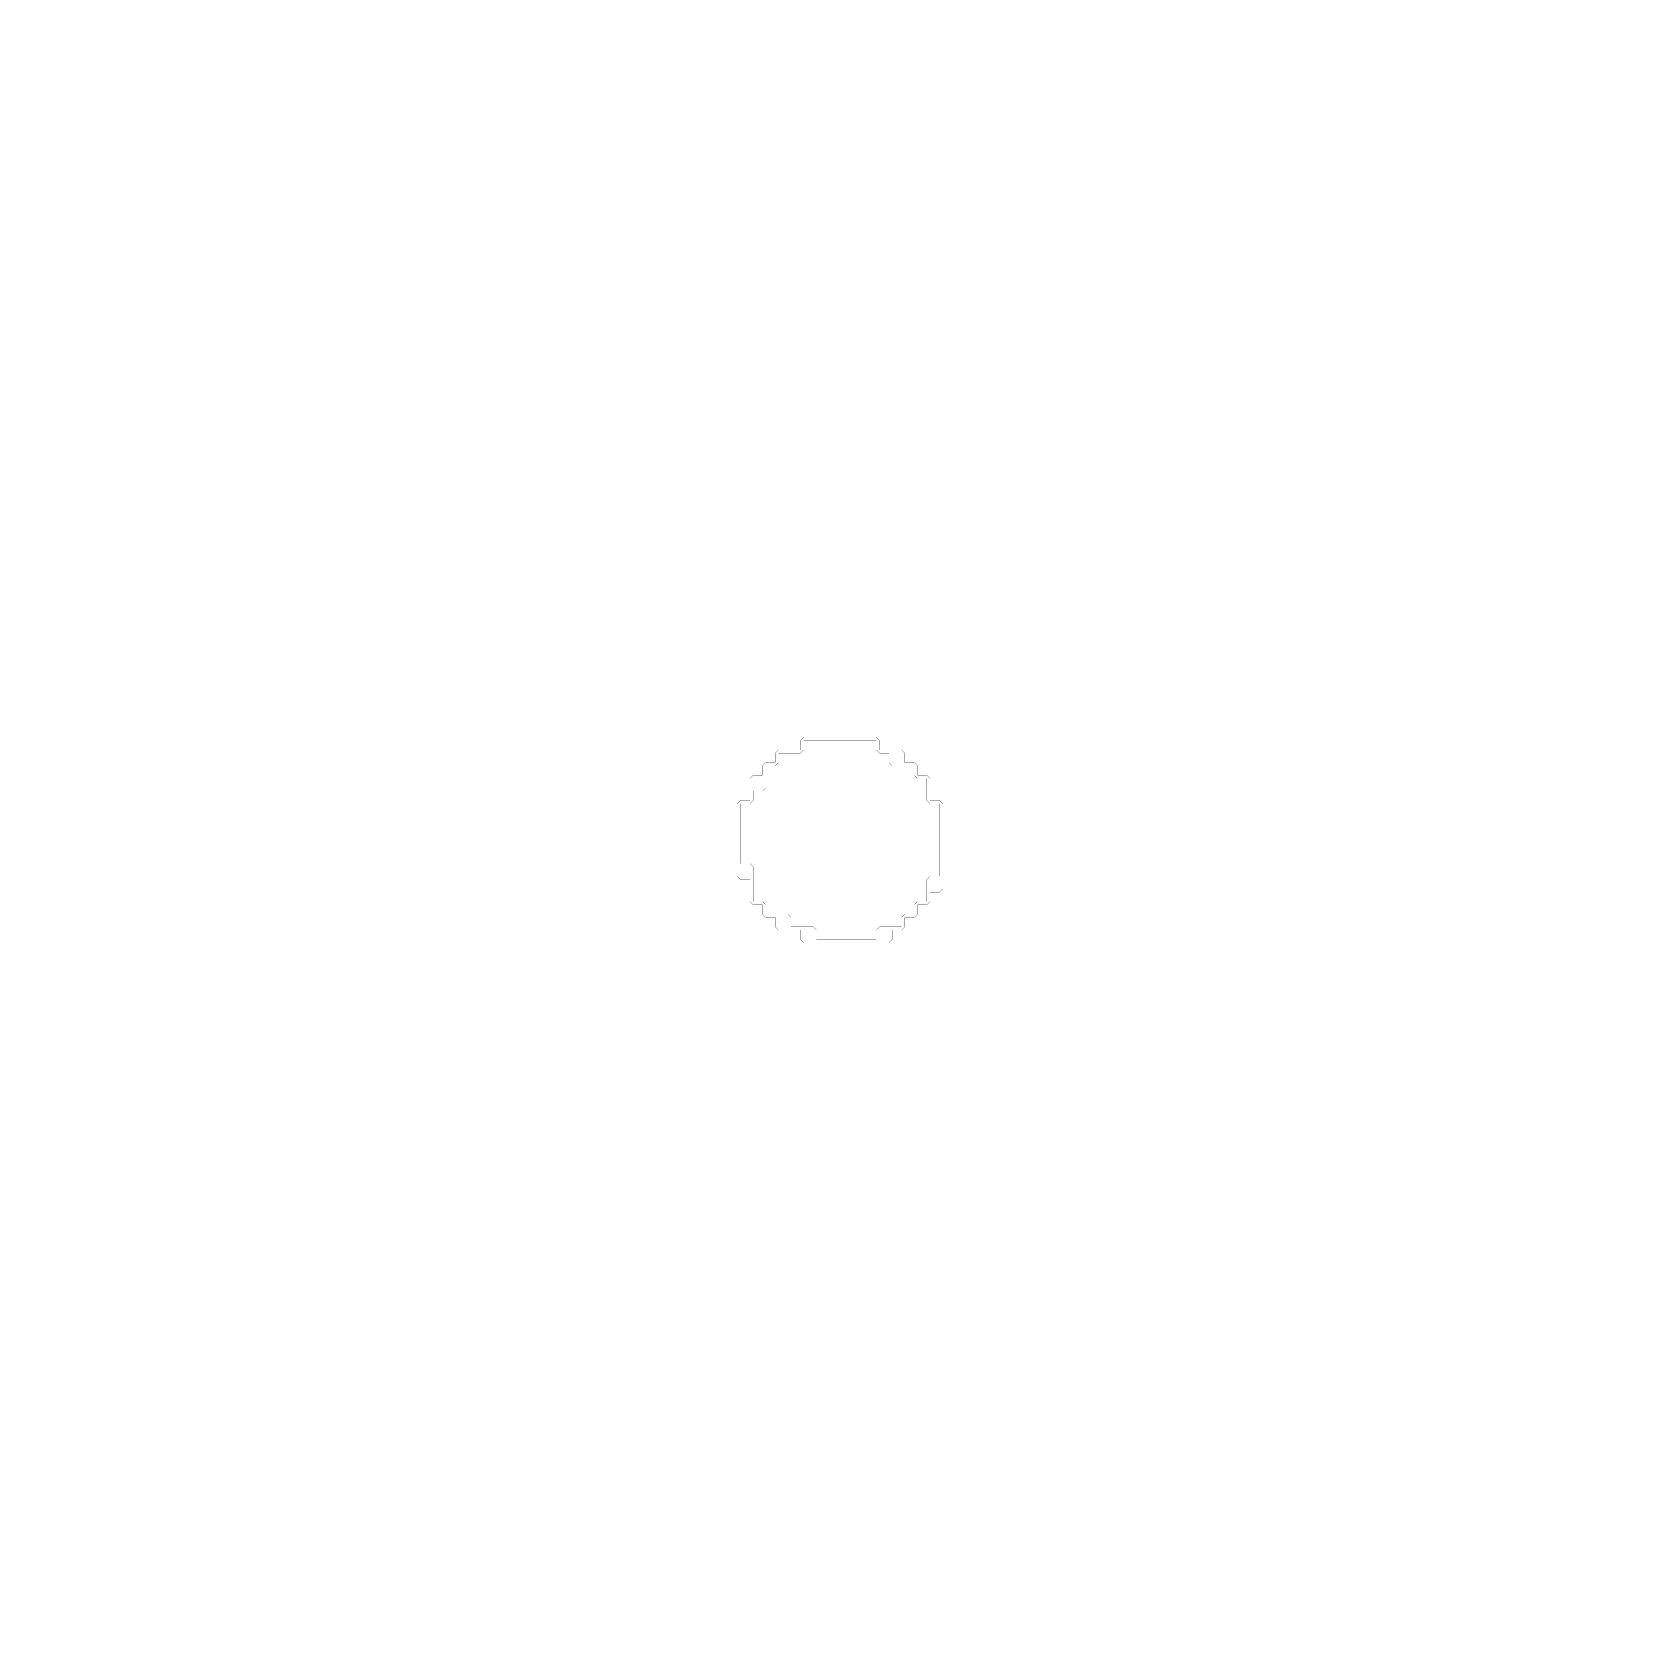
# Model space of a CAD drawing. Header units: metres. Extents: x 0 to 4907, y -4907 to 0.
import ezdxf

# ---------------------------------------------------------------- set-up
doc = ezdxf.new("R2010")
doc.units = ezdxf.units.M
doc.layers.add('conductor', color=1, linetype='Continuous')
doc.layers.add('substrate', color=5, linetype='Continuous')

msp = doc.modelspace()

# ---------------------------------------------------------------- linework, layer by layer
at = {"layer": 'conductor', "const_width": 0.5}
msp.add_lwpolyline([(2342.8, -2150.8), (2342.8, -2160.4), (2342.8, -2170), (2342.8, -2179.6), (2333.2, -2189.2), (2323.6, -2189.2), (2314, -2189.2), (2304.4, -2189.2), (2294.8, -2189.2), (2285.2, -2189.2), (2275.6, -2189.2), (2266, -2189.2), (2266, -2198.8), (2266, -2208.4), (2266, -2218), (2256.4, -2227.6), (2246.8, -2227.6), (2237.2, -2227.6), (2227.6, -2227.6), (2227.6, -2237.2), (2227.6, -2246.8), (2227.6, -2256.4), (2227.6, -2266), (2227.6, -2275.6), (2227.6, -2285.2), (2227.6, -2294.8), (2218, -2304.4), (2208.4, -2304.4), (2198.8, -2304.4), (2189.2, -2304.4), (2189.2, -2314), (2189.2, -2323.6), (2189.2, -2333.2), (2179.6, -2342.8), (2170, -2342.8), (2160.4, -2342.8), (2150.8, -2342.8), (2150.8, -2352.4), (2150.8, -2362), (2150.8, -2371.6), (2150.8, -2381.2), (2150.8, -2390.8), (2150.8, -2400.4), (2150.8, -2410), (2150.8, -2419.6), (2150.8, -2429.2), (2150.8, -2438.8), (2150.8, -2448.4), (2150.8, -2458), (2150.8, -2467.6), (2150.8, -2477.2), (2150.8, -2486.8), (2150.8, -2496.4), (2150.8, -2506), (2150.8, -2515.6), (2150.8, -2525.2), (2160.4, -2525.2), (2170, -2525.2), (2179.6, -2525.2), (2189.2, -2534.8), (2189.2, -2544.4), (2189.2, -2554), (2189.2, -2563.6), (2189.2, -2573.2), (2189.2, -2582.8), (2189.2, -2592.4), (2189.2, -2602), (2189.2, -2611.6), (2189.2, -2621.2), (2189.2, -2630.8), (2189.2, -2640.4), (2198.8, -2640.4), (2208.4, -2640.4), (2218, -2640.4), (2227.6, -2650), (2227.6, -2659.6), (2227.6, -2669.2), (2227.6, -2678.8), (2237.2, -2678.8), (2246.8, -2678.8), (2256.4, -2678.8), (2266, -2678.8), (2275.6, -2678.8), (2285.2, -2678.8), (2294.8, -2678.8), (2304.4, -2688.4), (2304.4, -2698), (2304.4, -2707.6), (2304.4, -2717.2), (2314, -2717.2), (2323.6, -2717.2), (2333.2, -2717.2), (2342.8, -2717.2), (2352.4, -2717.2), (2362, -2717.2), (2371.6, -2717.2), (2381.2, -2726.8), (2381.2, -2736.4), (2381.2, -2746), (2381.2, -2755.6), (2390.8, -2755.6), (2400.4, -2755.6), (2410, -2755.6), (2419.6, -2755.6), (2429.2, -2755.6), (2438.8, -2755.6), (2448.4, -2755.6), (2458, -2755.6), (2467.6, -2755.6), (2477.2, -2755.6), (2486.8, -2755.6), (2496.4, -2755.6), (2506, -2755.6), (2515.6, -2755.6), (2525.2, -2755.6), (2534.8, -2755.6), (2544.4, -2755.6), (2554, -2755.6), (2563.6, -2755.6), (2563.6, -2746), (2563.6, -2736.4), (2563.6, -2726.8), (2573.2, -2717.2), (2582.8, -2717.2), (2592.4, -2717.2), (2602, -2717.2), (2611.6, -2717.2), (2621.2, -2717.2), (2630.8, -2717.2), (2640.4, -2717.2), (2640.4, -2707.6), (2640.4, -2698), (2640.4, -2688.4), (2650, -2678.8), (2659.6, -2678.8), (2669.2, -2678.8), (2678.8, -2678.8), (2678.8, -2669.2), (2678.8, -2659.6), (2678.8, -2650), (2688.4, -2640.4), (2698, -2640.4), (2707.6, -2640.4), (2717.2, -2640.4), (2717.2, -2630.8), (2717.2, -2621.2), (2717.2, -2611.6), (2717.2, -2602), (2717.2, -2592.4), (2717.2, -2582.8), (2717.2, -2573.2), (2726.8, -2563.6), (2736.4, -2563.6), (2746, -2563.6), (2755.6, -2563.6), (2755.6, -2554), (2755.6, -2544.4), (2755.6, -2534.8), (2755.6, -2525.2), (2755.6, -2515.6), (2755.6, -2506), (2755.6, -2496.4), (2755.6, -2486.8), (2755.6, -2477.2), (2755.6, -2467.6), (2755.6, -2458), (2755.6, -2448.4), (2755.6, -2438.8), (2755.6, -2429.2), (2755.6, -2419.6), (2755.6, -2410), (2755.6, -2400.4), (2755.6, -2390.8), (2755.6, -2381.2), (2755.6, -2371.6), (2755.6, -2362), (2755.6, -2352.4), (2755.6, -2342.8), (2746, -2342.8), (2736.4, -2342.8), (2726.8, -2342.8), (2717.2, -2333.2), (2717.2, -2323.6), (2717.2, -2314), (2717.2, -2304.4), (2717.2, -2294.8), (2717.2, -2285.2), (2717.2, -2275.6), (2717.2, -2266), (2707.6, -2266), (2698, -2266), (2688.4, -2266), (2678.8, -2256.4), (2678.8, -2246.8), (2678.8, -2237.2), (2678.8, -2227.6), (2669.2, -2227.6), (2659.6, -2227.6), (2650, -2227.6), (2640.4, -2227.6), (2630.8, -2227.6), (2621.2, -2227.6), (2611.6, -2227.6), (2602, -2218), (2602, -2208.4), (2602, -2198.8), (2602, -2189.2), (2592.4, -2189.2), (2582.8, -2189.2), (2573.2, -2189.2), (2563.6, -2179.6), (2563.6, -2170), (2563.6, -2160.4), (2563.6, -2150.8), (2554, -2150.8), (2544.4, -2150.8), (2534.8, -2150.8), (2525.2, -2150.8), (2515.6, -2150.8), (2506, -2150.8), (2496.4, -2150.8), (2486.8, -2150.8), (2477.2, -2150.8), (2467.6, -2150.8), (2458, -2150.8), (2448.4, -2150.8), (2438.8, -2150.8), (2429.2, -2150.8), (2419.6, -2150.8), (2410, -2150.8), (2400.4, -2150.8), (2390.8, -2150.8), (2381.2, -2150.8), (2371.6, -2150.8), (2362, -2150.8), (2352.4, -2150.8)], close=True, dxfattribs=at)
at = {"layer": 'substrate', "const_width": 0.5}
for points in [[(0, 0), (0, -9.6), (0, -19.2), (0, -28.8), (0, -38.4), (0, -48), (0, -57.6), (0, -67.2), (0, -76.8), (0, -86.4), (0, -96), (0, -105.6), (0, -115.2), (0, -124.8), (0, -134.4), (0, -144), (0, -153.6), (0, -163.2), (0, -172.8), (0, -182.4), (0, -192), (0, -201.6), (0, -211.2), (0, -220.8), (0, -230.4), (0, -240), (0, -249.6), (0, -259.2), (0, -268.8), (0, -278.4), (0, -288), (0, -297.6), (0, -307.2), (0, -316.9), (0, -326.5), (0, -336.1), (0, -345.7), (0, -355.3), (0, -364.9), (0, -374.5), (0, -384.1), (0, -393.7), (0, -403.3), (0, -412.9), (0, -422.5), (0, -432.1), (0, -441.7), (0, -451.3), (0, -460.9), (0, -470.5), (0, -480.1), (0, -489.7), (0, -499.3), (0, -508.9), (0, -518.5), (0, -528.1), (0, -537.7), (0, -547.3), (0, -556.9), (0, -566.5), (0, -576.1), (0, -585.7), (0, -595.3), (0, -604.9), (0, -614.5), (0, -624.1), (0, -633.7), (0, -643.3), (0, -652.9), (0, -662.5), (0, -672.1), (0, -681.7), (0, -691.3), (0, -700.9), (0, -710.5), (0, -720.1), (0, -729.7), (0, -739.3), (0, -748.9), (0, -758.5), (0, -768.1), (0, -777.7), (0, -787.3), (0, -796.9), (0, -806.5), (0, -816.1), (0, -825.7), (0, -835.3), (0, -844.9), (0, -854.5), (0, -864.1), (0, -873.7), (0, -883.3), (0, -892.9), (0, -902.5), (0, -912.1), (0, -921.8), (0, -931.4), (0, -941), (0, -950.6), (0, -960.2), (0, -969.8), (0, -979.4), (0, -989), (0, -998.6), (0, -1008.2), (0, -1017.8), (0, -1027.4), (0, -1037), (0, -1046.6), (0, -1056.2), (0, -1065.8), (0, -1075.4), (0, -1085), (0, -1094.6), (0, -1104.2), (0, -1113.8), (0, -1123.4), (0, -1133), (0, -1142.6), (0, -1152.2), (0, -1161.8), (0, -1171.4), (0, -1181), (0, -1190.6), (0, -1200.2), (0, -1209.8), (0, -1219.4), (0, -1229), (0, -1238.6), (0, -1248.2), (0, -1257.8), (0, -1267.4), (0, -1277), (0, -1286.6), (0, -1296.2), (0, -1305.8), (0, -1315.4), (0, -1325), (0, -1334.6), (0, -1344.2), (0, -1353.8), (0, -1363.4), (0, -1373), (0, -1382.6), (0, -1392.2), (0, -1401.8), (0, -1411.4), (0, -1421), (0, -1430.6), (0, -1440.2), (0, -1449.8), (0, -1459.4), (0, -1469), (0, -1478.6), (0, -1488.2), (0, -1497.8), (0, -1507.4), (0, -1517), (0, -1526.6), (0, -1536.2), (0, -1545.9), (0, -1555.5), (0, -1565.1), (0, -1574.7), (0, -1584.3), (0, -1593.9), (0, -1603.5), (0, -1613.1), (0, -1622.7), (0, -1632.3), (0, -1641.9), (0, -1651.5), (0, -1661.1), (0, -1670.7), (0, -1680.3), (0, -1689.9), (0, -1699.5), (0, -1709.1), (0, -1718.7), (0, -1728.3), (0, -1737.9), (0, -1747.5), (0, -1757.1), (0, -1766.7), (0, -1776.3), (0, -1785.9), (0, -1795.5), (0, -1805.1), (0, -1814.7), (0, -1824.3), (0, -1833.9), (0, -1843.5), (0, -1853.1), (0, -1862.7), (0, -1872.3), (0, -1881.9), (0, -1891.5), (0, -1901.1), (0, -1910.7), (0, -1920.3), (0, -1929.9), (0, -1939.5), (0, -1949.1), (0, -1958.7), (0, -1968.3), (0, -1977.9), (0, -1987.5), (0, -1997.1), (0, -2006.7), (0, -2016.3), (0, -2025.9), (0, -2035.5), (0, -2045.1), (0, -2054.7), (0, -2064.3), (0, -2073.9), (0, -2083.5), (0, -2093.1), (0, -2102.7), (0, -2112.3), (0, -2121.9), (0, -2131.5), (0, -2141.1), (0, -2150.8), (0, -2160.4), (0, -2170), (0, -2179.6), (0, -2189.2), (0, -2198.8), (0, -2208.4), (0, -2218), (0, -2227.6), (0, -2237.2), (0, -2246.8), (0, -2256.4), (0, -2266), (0, -2275.6), (0, -2285.2), (0, -2294.8), (0, -2304.4), (0, -2314), (0, -2323.6), (0, -2333.2), (0, -2342.8), (0, -2352.4), (0, -2362), (0, -2371.6), (0, -2381.2), (0, -2390.8), (0, -2400.4), (0, -2410), (0, -2419.6), (0, -2429.2), (0, -2438.8), (0, -2448.4), (0, -2458), (0, -2467.6), (0, -2477.2), (0, -2486.8), (0, -2496.4), (0, -2506), (0, -2515.6), (0, -2525.2), (0, -2534.8), (0, -2544.4), (0, -2554), (0, -2563.6), (0, -2573.2), (0, -2582.8), (0, -2592.4), (0, -2602), (0, -2611.6), (0, -2621.2), (0, -2630.8), (0, -2640.4), (0, -2650), (0, -2659.6), (0, -2669.2), (0, -2678.8), (0, -2688.4), (0, -2698), (0, -2707.6), (0, -2717.2), (0, -2726.8), (0, -2736.4), (0, -2746), (0, -2755.6), (0, -2765.2), (0, -2774.9), (0, -2784.5), (0, -2794.1), (0, -2803.7), (0, -2813.3), (0, -2822.9), (0, -2832.5), (0, -2842.1), (0, -2851.7), (0, -2861.3), (0, -2870.9), (0, -2880.5), (0, -2890.1), (0, -2899.7), (0, -2909.3), (0, -2918.9), (0, -2928.5), (0, -2938.1), (0, -2947.7), (0, -2957.3), (0, -2966.9), (0, -2976.5), (0, -2986.1), (0, -2995.7), (0, -3005.3), (0, -3014.9), (0, -3024.5), (0, -3034.1), (0, -3043.7), (0, -3053.3), (0, -3062.9), (0, -3072.5), (0, -3082.1), (0, -3091.7), (0, -3101.3), (0, -3110.9), (0, -3120.5), (0, -3130.1), (0, -3139.7), (0, -3149.3), (0, -3158.9), (0, -3168.5), (0, -3178.1), (0, -3187.7), (0, -3197.3), (0, -3206.9), (0, -3216.5), (0, -3226.1), (0, -3235.7), (0, -3245.3), (0, -3254.9), (0, -3264.5), (0, -3274.1), (0, -3283.7), (0, -3293.3), (0, -3302.9), (0, -3312.5), (0, -3322.1), (0, -3331.7), (0, -3341.3), (0, -3350.9), (0, -3360.5), (0, -3370.1), (0, -3379.8), (0, -3389.4), (0, -3399), (0, -3408.6), (0, -3418.2), (0, -3427.8), (0, -3437.4), (0, -3447), (0, -3456.6), (0, -3466.2), (0, -3475.8), (0, -3485.4), (0, -3495), (0, -3504.6), (0, -3514.2), (0, -3523.8), (0, -3533.4), (0, -3543), (0, -3552.6), (0, -3562.2), (0, -3571.8), (0, -3581.4), (0, -3591), (0, -3600.6), (0, -3610.2), (0, -3619.8), (0, -3629.4), (0, -3639), (0, -3648.6), (0, -3658.2), (0, -3667.8), (0, -3677.4), (0, -3687), (0, -3696.6), (0, -3706.2), (0, -3715.8), (0, -3725.4), (0, -3735), (0, -3744.6), (0, -3754.2), (0, -3763.8), (0, -3773.4), (0, -3783), (0, -3792.6), (0, -3802.2), (0, -3811.8), (0, -3821.4), (0, -3831), (0, -3840.6), (0, -3850.2), (0, -3859.8), (0, -3869.4), (0, -3879), (0, -3888.6), (0, -3898.2), (0, -3907.8), (0, -3917.4), (0, -3927), (0, -3936.6), (0, -3946.2), (0, -3955.8), (0, -3965.4), (0, -3975), (0, -3984.6), (0, -3994.2), (0, -4003.9), (0, -4013.5), (0, -4023.1), (0, -4032.7), (0, -4042.3), (0, -4051.9), (0, -4061.5), (0, -4071.1), (0, -4080.7), (0, -4090.3), (0, -4099.9), (0, -4109.5), (0, -4119.1), (0, -4128.7), (0, -4138.3), (0, -4147.9), (0, -4157.5), (0, -4167.1), (0, -4176.7), (0, -4186.3), (0, -4195.9), (0, -4205.5), (0, -4215.1), (0, -4224.7), (0, -4234.3), (0, -4243.9), (0, -4253.5), (0, -4263.1), (0, -4272.7), (0, -4282.3), (0, -4291.9), (0, -4301.5), (0, -4311.1), (0, -4320.7), (0, -4330.3), (0, -4339.9), (0, -4349.5), (0, -4359.1), (0, -4368.7), (0, -4378.3), (0, -4387.9), (0, -4397.5), (0, -4407.1), (0, -4416.7), (0, -4426.3), (0, -4435.9), (0, -4445.5), (0, -4455.1), (0, -4464.7), (0, -4474.3), (0, -4483.9), (0, -4493.5), (0, -4503.1), (0, -4512.7), (0, -4522.3), (0, -4531.9), (0, -4541.5), (0, -4551.1), (0, -4560.7), (0, -4570.3), (0, -4579.9), (0, -4589.5), (0, -4599.1), (0, -4608.8), (0, -4618.4), (0, -4628), (0, -4637.6), (0, -4647.2), (0, -4656.8), (0, -4666.4), (0, -4676), (0, -4685.6), (0, -4695.2), (0, -4704.8), (0, -4714.4), (0, -4724), (0, -4733.6), (0, -4743.2), (0, -4752.8), (0, -4762.4), (0, -4772), (0, -4781.6), (0, -4791.2), (0, -4800.8), (0, -4810.4), (0, -4820), (0, -4829.6), (0, -4839.2), (0, -4848.8), (0, -4858.4), (0, -4868), (0, -4877.6), (0, -4887.2), (0, -4896.8), (0, -4906.4), (9.6, -4906.4), (19.2, -4906.4), (28.8, -4906.4), (38.4, -4906.4), (48, -4906.4), (57.6, -4906.4), (67.2, -4906.4), (76.8, -4906.4), (86.4, -4906.4), (96, -4906.4), (105.6, -4906.4), (115.2, -4906.4), (124.8, -4906.4), (134.4, -4906.4), (144, -4906.4), (153.6, -4906.4), (163.2, -4906.4), (172.8, -4906.4), (182.4, -4906.4), (192, -4906.4), (201.6, -4906.4), (211.2, -4906.4), (220.8, -4906.4), (230.4, -4906.4), (240, -4906.4), (249.6, -4906.4), (259.2, -4906.4), (268.8, -4906.4), (278.4, -4906.4), (288, -4906.4), (297.6, -4906.4), (307.2, -4906.4), (316.9, -4906.4), (326.5, -4906.4), (336.1, -4906.4), (345.7, -4906.4), (355.3, -4906.4), (364.9, -4906.4), (374.5, -4906.4), (384.1, -4906.4), (393.7, -4906.4), (403.3, -4906.4), (412.9, -4906.4), (422.5, -4906.4), (432.1, -4906.4), (441.7, -4906.4), (451.3, -4906.4), (460.9, -4906.4), (470.5, -4906.4), (480.1, -4906.4), (489.7, -4906.4), (499.3, -4906.4), (508.9, -4906.4), (518.5, -4906.4), (528.1, -4906.4), (537.7, -4906.4), (547.3, -4906.4), (556.9, -4906.4), (566.5, -4906.4), (576.1, -4906.4), (585.7, -4906.4), (595.3, -4906.4), (604.9, -4906.4), (614.5, -4906.4), (624.1, -4906.4), (633.7, -4906.4), (643.3, -4906.4), (652.9, -4906.4), (662.5, -4906.4), (672.1, -4906.4), (681.7, -4906.4), (691.3, -4906.4), (700.9, -4906.4), (710.5, -4906.4), (720.1, -4906.4), (729.7, -4906.4), (739.3, -4906.4), (748.9, -4906.4), (758.5, -4906.4), (768.1, -4906.4), (777.7, -4906.4), (787.3, -4906.4), (796.9, -4906.4), (806.5, -4906.4), (816.1, -4906.4), (825.7, -4906.4), (835.3, -4906.4), (844.9, -4906.4), (854.5, -4906.4), (864.1, -4906.4), (873.7, -4906.4), (883.3, -4906.4), (892.9, -4906.4), (902.5, -4906.4), (912.1, -4906.4), (921.8, -4906.4), (931.4, -4906.4), (941, -4906.4), (950.6, -4906.4), (960.2, -4906.4), (969.8, -4906.4), (979.4, -4906.4), (989, -4906.4), (998.6, -4906.4), (1008.2, -4906.4), (1017.8, -4906.4), (1027.4, -4906.4), (1037, -4906.4), (1046.6, -4906.4), (1056.2, -4906.4), (1065.8, -4906.4), (1075.4, -4906.4), (1085, -4906.4), (1094.6, -4906.4), (1104.2, -4906.4), (1113.8, -4906.4), (1123.4, -4906.4), (1133, -4906.4), (1142.6, -4906.4), (1152.2, -4906.4), (1161.8, -4906.4), (1171.4, -4906.4), (1181, -4906.4), (1190.6, -4906.4), (1200.2, -4906.4), (1209.8, -4906.4), (1219.4, -4906.4), (1229, -4906.4), (1238.6, -4906.4), (1248.2, -4906.4), (1257.8, -4906.4), (1267.4, -4906.4), (1277, -4906.4), (1286.6, -4906.4), (1296.2, -4906.4), (1305.8, -4906.4), (1315.4, -4906.4), (1325, -4906.4), (1334.6, -4906.4), (1344.2, -4906.4), (1353.8, -4906.4), (1363.4, -4906.4), (1373, -4906.4), (1382.6, -4906.4), (1392.2, -4906.4), (1401.8, -4906.4), (1411.4, -4906.4), (1421, -4906.4), (1430.6, -4906.4), (1440.2, -4906.4), (1449.8, -4906.4), (1459.4, -4906.4), (1469, -4906.4), (1478.6, -4906.4), (1488.2, -4906.4), (1497.8, -4906.4), (1507.4, -4906.4), (1517, -4906.4), (1526.6, -4906.4), (1536.2, -4906.4), (1545.9, -4906.4), (1555.5, -4906.4), (1565.1, -4906.4), (1574.7, -4906.4), (1584.3, -4906.4), (1593.9, -4906.4), (1603.5, -4906.4), (1613.1, -4906.4), (1622.7, -4906.4), (1632.3, -4906.4), (1641.9, -4906.4), (1651.5, -4906.4), (1661.1, -4906.4), (1670.7, -4906.4), (1680.3, -4906.4), (1689.9, -4906.4), (1699.5, -4906.4), (1709.1, -4906.4), (1718.7, -4906.4), (1728.3, -4906.4), (1737.9, -4906.4), (1747.5, -4906.4), (1757.1, -4906.4), (1766.7, -4906.4), (1776.3, -4906.4), (1785.9, -4906.4), (1795.5, -4906.4), (1805.1, -4906.4), (1814.7, -4906.4), (1824.3, -4906.4), (1833.9, -4906.4), (1843.5, -4906.4), (1853.1, -4906.4), (1862.7, -4906.4), (1872.3, -4906.4), (1881.9, -4906.4), (1891.5, -4906.4), (1901.1, -4906.4), (1910.7, -4906.4), (1920.3, -4906.4), (1929.9, -4906.4), (1939.5, -4906.4), (1949.1, -4906.4), (1958.7, -4906.4), (1968.3, -4906.4), (1977.9, -4906.4), (1987.5, -4906.4), (1997.1, -4906.4), (2006.7, -4906.4), (2016.3, -4906.4), (2025.9, -4906.4), (2035.5, -4906.4), (2045.1, -4906.4), (2054.7, -4906.4), (2064.3, -4906.4), (2073.9, -4906.4), (2083.5, -4906.4), (2093.1, -4906.4), (2102.7, -4906.4), (2112.3, -4906.4), (2121.9, -4906.4), (2131.5, -4906.4), (2141.1, -4906.4), (2150.8, -4906.4), (2160.4, -4906.4), (2170, -4906.4), (2179.6, -4906.4), (2189.2, -4906.4), (2198.8, -4906.4), (2208.4, -4906.4), (2218, -4906.4), (2227.6, -4906.4), (2237.2, -4906.4), (2246.8, -4906.4), (2256.4, -4906.4), (2266, -4906.4), (2275.6, -4906.4), (2285.2, -4906.4), (2294.8, -4906.4), (2304.4, -4906.4), (2314, -4906.4), (2323.6, -4906.4), (2333.2, -4906.4), (2342.8, -4906.4), (2352.4, -4906.4), (2362, -4906.4), (2371.6, -4906.4), (2381.2, -4906.4), (2390.8, -4906.4), (2400.4, -4906.4), (2410, -4906.4), (2419.6, -4906.4), (2429.2, -4906.4), (2438.8, -4906.4), (2448.4, -4906.4), (2458, -4906.4), (2467.6, -4906.4), (2477.2, -4906.4), (2486.8, -4906.4), (2496.4, -4906.4), (2506, -4906.4), (2515.6, -4906.4), (2525.2, -4906.4), (2534.8, -4906.4), (2544.4, -4906.4), (2554, -4906.4), (2563.6, -4906.4), (2573.2, -4906.4), (2582.8, -4906.4), (2592.4, -4906.4), (2602, -4906.4), (2611.6, -4906.4), (2621.2, -4906.4), (2630.8, -4906.4), (2640.4, -4906.4), (2650, -4906.4), (2659.6, -4906.4), (2669.2, -4906.4), (2678.8, -4906.4), (2688.4, -4906.4), (2698, -4906.4), (2707.6, -4906.4), (2717.2, -4906.4), (2726.8, -4906.4), (2736.4, -4906.4), (2746, -4906.4), (2755.6, -4906.4), (2765.2, -4906.4), (2774.9, -4906.4), (2784.5, -4906.4), (2794.1, -4906.4), (2803.7, -4906.4), (2813.3, -4906.4), (2822.9, -4906.4), (2832.5, -4906.4), (2842.1, -4906.4), (2851.7, -4906.4), (2861.3, -4906.4), (2870.9, -4906.4), (2880.5, -4906.4), (2890.1, -4906.4), (2899.7, -4906.4), (2909.3, -4906.4), (2918.9, -4906.4), (2928.5, -4906.4), (2938.1, -4906.4), (2947.7, -4906.4), (2957.3, -4906.4), (2966.9, -4906.4), (2976.5, -4906.4), (2986.1, -4906.4), (2995.7, -4906.4), (3005.3, -4906.4), (3014.9, -4906.4), (3024.5, -4906.4), (3034.1, -4906.4), (3043.7, -4906.4), (3053.3, -4906.4), (3062.9, -4906.4), (3072.5, -4906.4), (3082.1, -4906.4), (3091.7, -4906.4), (3101.3, -4906.4), (3110.9, -4906.4), (3120.5, -4906.4), (3130.1, -4906.4), (3139.7, -4906.4), (3149.3, -4906.4), (3158.9, -4906.4), (3168.5, -4906.4), (3178.1, -4906.4), (3187.7, -4906.4), (3197.3, -4906.4), (3206.9, -4906.4), (3216.5, -4906.4), (3226.1, -4906.4), (3235.7, -4906.4), (3245.3, -4906.4), (3254.9, -4906.4), (3264.5, -4906.4), (3274.1, -4906.4), (3283.7, -4906.4), (3293.3, -4906.4), (3302.9, -4906.4), (3312.5, -4906.4), (3322.1, -4906.4), (3331.7, -4906.4), (3341.3, -4906.4), (3350.9, -4906.4), (3360.5, -4906.4), (3370.1, -4906.4), (3379.8, -4906.4), (3389.4, -4906.4), (3399, -4906.4), (3408.6, -4906.4), (3418.2, -4906.4), (3427.8, -4906.4), (3437.4, -4906.4), (3447, -4906.4), (3456.6, -4906.4), (3466.2, -4906.4), (3475.8, -4906.4), (3485.4, -4906.4), (3495, -4906.4), (3504.6, -4906.4), (3514.2, -4906.4), (3523.8, -4906.4), (3533.4, -4906.4), (3543, -4906.4), (3552.6, -4906.4), (3562.2, -4906.4), (3571.8, -4906.4), (3581.4, -4906.4), (3591, -4906.4), (3600.6, -4906.4), (3610.2, -4906.4), (3619.8, -4906.4), (3629.4, -4906.4), (3639, -4906.4), (3648.6, -4906.4), (3658.2, -4906.4), (3667.8, -4906.4), (3677.4, -4906.4), (3687, -4906.4), (3696.6, -4906.4), (3706.2, -4906.4), (3715.8, -4906.4), (3725.4, -4906.4), (3735, -4906.4), (3744.6, -4906.4), (3754.2, -4906.4), (3763.8, -4906.4), (3773.4, -4906.4), (3783, -4906.4), (3792.6, -4906.4), (3802.2, -4906.4), (3811.8, -4906.4), (3821.4, -4906.4), (3831, -4906.4), (3840.6, -4906.4), (3850.2, -4906.4), (3859.8, -4906.4), (3869.4, -4906.4), (3879, -4906.4), (3888.6, -4906.4), (3898.2, -4906.4), (3907.8, -4906.4), (3917.4, -4906.4), (3927, -4906.4), (3936.6, -4906.4), (3946.2, -4906.4), (3955.8, -4906.4), (3965.4, -4906.4), (3975, -4906.4), (3984.6, -4906.4), (3994.2, -4906.4), (4003.9, -4906.4), (4013.5, -4906.4), (4023.1, -4906.4), (4032.7, -4906.4), (4042.3, -4906.4), (4051.9, -4906.4), (4061.5, -4906.4), (4071.1, -4906.4), (4080.7, -4906.4), (4090.3, -4906.4), (4099.9, -4906.4), (4109.5, -4906.4), (4119.1, -4906.4), (4128.7, -4906.4), (4138.3, -4906.4), (4147.9, -4906.4), (4157.5, -4906.4), (4167.1, -4906.4), (4176.7, -4906.4), (4186.3, -4906.4), (4195.9, -4906.4), (4205.5, -4906.4), (4215.1, -4906.4), (4224.7, -4906.4), (4234.3, -4906.4), (4243.9, -4906.4), (4253.5, -4906.4), (4263.1, -4906.4), (4272.7, -4906.4), (4282.3, -4906.4), (4291.9, -4906.4), (4301.5, -4906.4), (4311.1, -4906.4), (4320.7, -4906.4), (4330.3, -4906.4), (4339.9, -4906.4), (4349.5, -4906.4), (4359.1, -4906.4), (4368.7, -4906.4), (4378.3, -4906.4), (4387.9, -4906.4), (4397.5, -4906.4), (4407.1, -4906.4), (4416.7, -4906.4), (4426.3, -4906.4), (4435.9, -4906.4), (4445.5, -4906.4), (4455.1, -4906.4), (4464.7, -4906.4), (4474.3, -4906.4), (4483.9, -4906.4), (4493.5, -4906.4), (4503.1, -4906.4), (4512.7, -4906.4), (4522.3, -4906.4), (4531.9, -4906.4), (4541.5, -4906.4), (4551.1, -4906.4), (4560.7, -4906.4), (4570.3, -4906.4), (4579.9, -4906.4), (4589.5, -4906.4), (4599.1, -4906.4), (4608.8, -4906.4), (4618.4, -4906.4), (4628, -4906.4), (4637.6, -4906.4), (4647.2, -4906.4), (4656.8, -4906.4), (4666.4, -4906.4), (4676, -4906.4), (4685.6, -4906.4), (4695.2, -4906.4), (4704.8, -4906.4), (4714.4, -4906.4), (4724, -4906.4), (4733.6, -4906.4), (4743.2, -4906.4), (4752.8, -4906.4), (4762.4, -4906.4), (4772, -4906.4), (4781.6, -4906.4), (4791.2, -4906.4), (4800.8, -4906.4), (4810.4, -4906.4), (4820, -4906.4), (4829.6, -4906.4), (4839.2, -4906.4), (4848.8, -4906.4), (4858.4, -4906.4), (4868, -4906.4), (4877.6, -4906.4), (4887.2, -4906.4), (4896.8, -4906.4), (4906.4, -4906.4), (4906.4, -4896.8), (4906.4, -4887.2), (4906.4, -4877.6), (4906.4, -4868), (4906.4, -4858.4), (4906.4, -4848.8), (4906.4, -4839.2), (4906.4, -4829.6), (4906.4, -4820), (4906.4, -4810.4), (4906.4, -4800.8), (4906.4, -4791.2), (4906.4, -4781.6), (4906.4, -4772), (4906.4, -4762.4), (4906.4, -4752.8), (4906.4, -4743.2), (4906.4, -4733.6), (4906.4, -4724), (4906.4, -4714.4), (4906.4, -4704.8), (4906.4, -4695.2), (4906.4, -4685.6), (4906.4, -4676), (4906.4, -4666.4), (4906.4, -4656.8), (4906.4, -4647.2), (4906.4, -4637.6), (4906.4, -4628), (4906.4, -4618.4), (4906.4, -4608.8), (4906.4, -4599.1), (4906.4, -4589.5), (4906.4, -4579.9), (4906.4, -4570.3), (4906.4, -4560.7), (4906.4, -4551.1), (4906.4, -4541.5), (4906.4, -4531.9), (4906.4, -4522.3), (4906.4, -4512.7), (4906.4, -4503.1), (4906.4, -4493.5), (4906.4, -4483.9), (4906.4, -4474.3), (4906.4, -4464.7), (4906.4, -4455.1), (4906.4, -4445.5), (4906.4, -4435.9), (4906.4, -4426.3), (4906.4, -4416.7), (4906.4, -4407.1), (4906.4, -4397.5), (4906.4, -4387.9), (4906.4, -4378.3), (4906.4, -4368.7), (4906.4, -4359.1), (4906.4, -4349.5), (4906.4, -4339.9), (4906.4, -4330.3), (4906.4, -4320.7), (4906.4, -4311.1), (4906.4, -4301.5), (4906.4, -4291.9), (4906.4, -4282.3), (4906.4, -4272.7), (4906.4, -4263.1), (4906.4, -4253.5), (4906.4, -4243.9), (4906.4, -4234.3), (4906.4, -4224.7), (4906.4, -4215.1), (4906.4, -4205.5), (4906.4, -4195.9), (4906.4, -4186.3), (4906.4, -4176.7), (4906.4, -4167.1), (4906.4, -4157.5), (4906.4, -4147.9), (4906.4, -4138.3), (4906.4, -4128.7), (4906.4, -4119.1), (4906.4, -4109.5), (4906.4, -4099.9), (4906.4, -4090.3), (4906.4, -4080.7), (4906.4, -4071.1), (4906.4, -4061.5), (4906.4, -4051.9), (4906.4, -4042.3), (4906.4, -4032.7), (4906.4, -4023.1), (4906.4, -4013.5), (4906.4, -4003.9), (4906.4, -3994.2), (4906.4, -3984.6), (4906.4, -3975), (4906.4, -3965.4), (4906.4, -3955.8), (4906.4, -3946.2), (4906.4, -3936.6), (4906.4, -3927), (4906.4, -3917.4), (4906.4, -3907.8), (4906.4, -3898.2), (4906.4, -3888.6), (4906.4, -3879), (4906.4, -3869.4), (4906.4, -3859.8), (4906.4, -3850.2), (4906.4, -3840.6), (4906.4, -3831), (4906.4, -3821.4), (4906.4, -3811.8), (4906.4, -3802.2), (4906.4, -3792.6), (4906.4, -3783), (4906.4, -3773.4), (4906.4, -3763.8), (4906.4, -3754.2), (4906.4, -3744.6), (4906.4, -3735), (4906.4, -3725.4), (4906.4, -3715.8), (4906.4, -3706.2), (4906.4, -3696.6), (4906.4, -3687), (4906.4, -3677.4), (4906.4, -3667.8), (4906.4, -3658.2), (4906.4, -3648.6), (4906.4, -3639), (4906.4, -3629.4), (4906.4, -3619.8), (4906.4, -3610.2), (4906.4, -3600.6), (4906.4, -3591), (4906.4, -3581.4), (4906.4, -3571.8), (4906.4, -3562.2), (4906.4, -3552.6), (4906.4, -3543), (4906.4, -3533.4), (4906.4, -3523.8), (4906.4, -3514.2), (4906.4, -3504.6), (4906.4, -3495), (4906.4, -3485.4), (4906.4, -3475.8), (4906.4, -3466.2), (4906.4, -3456.6), (4906.4, -3447), (4906.4, -3437.4), (4906.4, -3427.8), (4906.4, -3418.2), (4906.4, -3408.6), (4906.4, -3399), (4906.4, -3389.4), (4906.4, -3379.8), (4906.4, -3370.1), (4906.4, -3360.5), (4906.4, -3350.9), (4906.4, -3341.3), (4906.4, -3331.7), (4906.4, -3322.1), (4906.4, -3312.5), (4906.4, -3302.9), (4906.4, -3293.3), (4906.4, -3283.7), (4906.4, -3274.1), (4906.4, -3264.5), (4906.4, -3254.9), (4906.4, -3245.3), (4906.4, -3235.7), (4906.4, -3226.1), (4906.4, -3216.5), (4906.4, -3206.9), (4906.4, -3197.3), (4906.4, -3187.7), (4906.4, -3178.1), (4906.4, -3168.5), (4906.4, -3158.9), (4906.4, -3149.3), (4906.4, -3139.7), (4906.4, -3130.1), (4906.4, -3120.5), (4906.4, -3110.9), (4906.4, -3101.3), (4906.4, -3091.7), (4906.4, -3082.1), (4906.4, -3072.5), (4906.4, -3062.9), (4906.4, -3053.3), (4906.4, -3043.7), (4906.4, -3034.1), (4906.4, -3024.5), (4906.4, -3014.9), (4906.4, -3005.3), (4906.4, -2995.7), (4906.4, -2986.1), (4906.4, -2976.5), (4906.4, -2966.9), (4906.4, -2957.3), (4906.4, -2947.7), (4906.4, -2938.1), (4906.4, -2928.5), (4906.4, -2918.9), (4906.4, -2909.3), (4906.4, -2899.7), (4906.4, -2890.1), (4906.4, -2880.5), (4906.4, -2870.9), (4906.4, -2861.3), (4906.4, -2851.7), (4906.4, -2842.1), (4906.4, -2832.5), (4906.4, -2822.9), (4906.4, -2813.3), (4906.4, -2803.7), (4906.4, -2794.1), (4906.4, -2784.5), (4906.4, -2774.9), (4906.4, -2765.2), (4906.4, -2755.6), (4906.4, -2746), (4906.4, -2736.4), (4906.4, -2726.8), (4906.4, -2717.2), (4906.4, -2707.6), (4906.4, -2698), (4906.4, -2688.4), (4906.4, -2678.8), (4906.4, -2669.2), (4906.4, -2659.6), (4906.4, -2650), (4906.4, -2640.4), (4906.4, -2630.8), (4906.4, -2621.2), (4906.4, -2611.6), (4906.4, -2602), (4906.4, -2592.4), (4906.4, -2582.8), (4906.4, -2573.2), (4906.4, -2563.6), (4906.4, -2554), (4906.4, -2544.4), (4906.4, -2534.8), (4906.4, -2525.2), (4906.4, -2515.6), (4906.4, -2506), (4906.4, -2496.4), (4906.4, -2486.8), (4906.4, -2477.2), (4906.4, -2467.6), (4906.4, -2458), (4906.4, -2448.4), (4906.4, -2438.8), (4906.4, -2429.2), (4906.4, -2419.6), (4906.4, -2410), (4906.4, -2400.4), (4906.4, -2390.8), (4906.4, -2381.2), (4906.4, -2371.6), (4906.4, -2362), (4906.4, -2352.4), (4906.4, -2342.8), (4906.4, -2333.2), (4906.4, -2323.6), (4906.4, -2314), (4906.4, -2304.4), (4906.4, -2294.8), (4906.4, -2285.2), (4906.4, -2275.6), (4906.4, -2266), (4906.4, -2256.4), (4906.4, -2246.8), (4906.4, -2237.2), (4906.4, -2227.6), (4906.4, -2218), (4906.4, -2208.4), (4906.4, -2198.8), (4906.4, -2189.2), (4906.4, -2179.6), (4906.4, -2170), (4906.4, -2160.4), (4906.4, -2150.8), (4906.4, -2141.1), (4906.4, -2131.5), (4906.4, -2121.9), (4906.4, -2112.3), (4906.4, -2102.7), (4906.4, -2093.1), (4906.4, -2083.5), (4906.4, -2073.9), (4906.4, -2064.3), (4906.4, -2054.7), (4906.4, -2045.1), (4906.4, -2035.5), (4906.4, -2025.9), (4906.4, -2016.3), (4906.4, -2006.7), (4906.4, -1997.1), (4906.4, -1987.5), (4906.4, -1977.9), (4906.4, -1968.3), (4906.4, -1958.7), (4906.4, -1949.1), (4906.4, -1939.5), (4906.4, -1929.9), (4906.4, -1920.3), (4906.4, -1910.7), (4906.4, -1901.1), (4906.4, -1891.5), (4906.4, -1881.9), (4906.4, -1872.3), (4906.4, -1862.7), (4906.4, -1853.1), (4906.4, -1843.5), (4906.4, -1833.9), (4906.4, -1824.3), (4906.4, -1814.7), (4906.4, -1805.1), (4906.4, -1795.5), (4906.4, -1785.9), (4906.4, -1776.3), (4906.4, -1766.7), (4906.4, -1757.1), (4906.4, -1747.5), (4906.4, -1737.9), (4906.4, -1728.3), (4906.4, -1718.7), (4906.4, -1709.1), (4906.4, -1699.5), (4906.4, -1689.9), (4906.4, -1680.3), (4906.4, -1670.7), (4906.4, -1661.1), (4906.4, -1651.5), (4906.4, -1641.9), (4906.4, -1632.3), (4906.4, -1622.7), (4906.4, -1613.1), (4906.4, -1603.5), (4906.4, -1593.9), (4906.4, -1584.3), (4906.4, -1574.7), (4906.4, -1565.1), (4906.4, -1555.5), (4906.4, -1545.9), (4906.4, -1536.2), (4906.4, -1526.6), (4906.4, -1517), (4906.4, -1507.4), (4906.4, -1497.8), (4906.4, -1488.2), (4906.4, -1478.6), (4906.4, -1469), (4906.4, -1459.4), (4906.4, -1449.8), (4906.4, -1440.2), (4906.4, -1430.6), (4906.4, -1421), (4906.4, -1411.4), (4906.4, -1401.8), (4906.4, -1392.2), (4906.4, -1382.6), (4906.4, -1373), (4906.4, -1363.4), (4906.4, -1353.8), (4906.4, -1344.2), (4906.4, -1334.6), (4906.4, -1325), (4906.4, -1315.4), (4906.4, -1305.8), (4906.4, -1296.2), (4906.4, -1286.6), (4906.4, -1277), (4906.4, -1267.4), (4906.4, -1257.8), (4906.4, -1248.2), (4906.4, -1238.6), (4906.4, -1229), (4906.4, -1219.4), (4906.4, -1209.8), (4906.4, -1200.2), (4906.4, -1190.6), (4906.4, -1181), (4906.4, -1171.4), (4906.4, -1161.8), (4906.4, -1152.2), (4906.4, -1142.6), (4906.4, -1133), (4906.4, -1123.4), (4906.4, -1113.8), (4906.4, -1104.2), (4906.4, -1094.6), (4906.4, -1085), (4906.4, -1075.4), (4906.4, -1065.8), (4906.4, -1056.2), (4906.4, -1046.6), (4906.4, -1037), (4906.4, -1027.4), (4906.4, -1017.8), (4906.4, -1008.2), (4906.4, -998.6), (4906.4, -989), (4906.4, -979.4), (4906.4, -969.8), (4906.4, -960.2), (4906.4, -950.6), (4906.4, -941), (4906.4, -931.4), (4906.4, -921.8), (4906.4, -912.1), (4906.4, -902.5), (4906.4, -892.9), (4906.4, -883.3), (4906.4, -873.7), (4906.4, -864.1), (4906.4, -854.5), (4906.4, -844.9), (4906.4, -835.3), (4906.4, -825.7), (4906.4, -816.1), (4906.4, -806.5), (4906.4, -796.9), (4906.4, -787.3), (4906.4, -777.7), (4906.4, -768.1), (4906.4, -758.5), (4906.4, -748.9), (4906.4, -739.3), (4906.4, -729.7), (4906.4, -720.1), (4906.4, -710.5), (4906.4, -700.9), (4906.4, -691.3), (4906.4, -681.7), (4906.4, -672.1), (4906.4, -662.5), (4906.4, -652.9), (4906.4, -643.3), (4906.4, -633.7), (4906.4, -624.1), (4906.4, -614.5), (4906.4, -604.9), (4906.4, -595.3), (4906.4, -585.7), (4906.4, -576.1), (4906.4, -566.5), (4906.4, -556.9), (4906.4, -547.3), (4906.4, -537.7), (4906.4, -528.1), (4906.4, -518.5), (4906.4, -508.9), (4906.4, -499.3), (4906.4, -489.7), (4906.4, -480.1), (4906.4, -470.5), (4906.4, -460.9), (4906.4, -451.3), (4906.4, -441.7), (4906.4, -432.1), (4906.4, -422.5), (4906.4, -412.9), (4906.4, -403.3), (4906.4, -393.7), (4906.4, -384.1), (4906.4, -374.5), (4906.4, -364.9), (4906.4, -355.3), (4906.4, -345.7), (4906.4, -336.1), (4906.4, -326.5), (4906.4, -316.9), (4906.4, -307.2), (4906.4, -297.6), (4906.4, -288), (4906.4, -278.4), (4906.4, -268.8), (4906.4, -259.2), (4906.4, -249.6), (4906.4, -240), (4906.4, -230.4), (4906.4, -220.8), (4906.4, -211.2), (4906.4, -201.6), (4906.4, -192), (4906.4, -182.4), (4906.4, -172.8), (4906.4, -163.2), (4906.4, -153.6), (4906.4, -144), (4906.4, -134.4), (4906.4, -124.8), (4906.4, -115.2), (4906.4, -105.6), (4906.4, -96), (4906.4, -86.4), (4906.4, -76.8), (4906.4, -67.2), (4906.4, -57.6), (4906.4, -48), (4906.4, -38.4), (4906.4, -28.8), (4906.4, -19.2), (4906.4, -9.6), (4906.4, 0), (4896.8, 0), (4887.2, 0), (4877.6, 0), (4868, 0), (4858.4, 0), (4848.8, 0), (4839.2, 0), (4829.6, 0), (4820, 0), (4810.4, 0), (4800.8, 0), (4791.2, 0), (4781.6, 0), (4772, 0), (4762.4, 0), (4752.8, 0), (4743.2, 0), (4733.6, 0), (4724, 0), (4714.4, 0), (4704.8, 0), (4695.2, 0), (4685.6, 0), (4676, 0), (4666.4, 0), (4656.8, 0), (4647.2, 0), (4637.6, 0), (4628, 0), (4618.4, 0), (4608.8, 0), (4599.1, 0), (4589.5, 0), (4579.9, 0), (4570.3, 0), (4560.7, 0), (4551.1, 0), (4541.5, 0), (4531.9, 0), (4522.3, 0), (4512.7, 0), (4503.1, 0), (4493.5, 0), (4483.9, 0), (4474.3, 0), (4464.7, 0), (4455.1, 0), (4445.5, 0), (4435.9, 0), (4426.3, 0), (4416.7, 0), (4407.1, 0), (4397.5, 0), (4387.9, 0), (4378.3, 0), (4368.7, 0), (4359.1, 0), (4349.5, 0), (4339.9, 0), (4330.3, 0), (4320.7, 0), (4311.1, 0), (4301.5, 0), (4291.9, 0), (4282.3, 0), (4272.7, 0), (4263.1, 0), (4253.5, 0), (4243.9, 0), (4234.3, 0), (4224.7, 0), (4215.1, 0), (4205.5, 0), (4195.9, 0), (4186.3, 0), (4176.7, 0), (4167.1, 0), (4157.5, 0), (4147.9, 0), (4138.3, 0), (4128.7, 0), (4119.1, 0), (4109.5, 0), (4099.9, 0), (4090.3, 0), (4080.7, 0), (4071.1, 0), (4061.5, 0), (4051.9, 0), (4042.3, 0), (4032.7, 0), (4023.1, 0), (4013.5, 0), (4003.9, 0), (3994.2, 0), (3984.6, 0), (3975, 0), (3965.4, 0), (3955.8, 0), (3946.2, 0), (3936.6, 0), (3927, 0), (3917.4, 0), (3907.8, 0), (3898.2, 0), (3888.6, 0), (3879, 0), (3869.4, 0), (3859.8, 0), (3850.2, 0), (3840.6, 0), (3831, 0), (3821.4, 0), (3811.8, 0), (3802.2, 0), (3792.6, 0), (3783, 0), (3773.4, 0), (3763.8, 0), (3754.2, 0), (3744.6, 0), (3735, 0), (3725.4, 0), (3715.8, 0), (3706.2, 0), (3696.6, 0), (3687, 0), (3677.4, 0), (3667.8, 0), (3658.2, 0), (3648.6, 0), (3639, 0), (3629.4, 0), (3619.8, 0), (3610.2, 0), (3600.6, 0), (3591, 0), (3581.4, 0), (3571.8, 0), (3562.2, 0), (3552.6, 0), (3543, 0), (3533.4, 0), (3523.8, 0), (3514.2, 0), (3504.6, 0), (3495, 0), (3485.4, 0), (3475.8, 0), (3466.2, 0), (3456.6, 0), (3447, 0), (3437.4, 0), (3427.8, 0), (3418.2, 0), (3408.6, 0), (3399, 0), (3389.4, 0), (3379.8, 0), (3370.1, 0), (3360.5, 0), (3350.9, 0), (3341.3, 0), (3331.7, 0), (3322.1, 0), (3312.5, 0), (3302.9, 0), (3293.3, 0), (3283.7, 0), (3274.1, 0), (3264.5, 0), (3254.9, 0), (3245.3, 0), (3235.7, 0), (3226.1, 0), (3216.5, 0), (3206.9, 0), (3197.3, 0), (3187.7, 0), (3178.1, 0), (3168.5, 0), (3158.9, 0), (3149.3, 0), (3139.7, 0), (3130.1, 0), (3120.5, 0), (3110.9, 0), (3101.3, 0), (3091.7, 0), (3082.1, 0), (3072.5, 0), (3062.9, 0), (3053.3, 0), (3043.7, 0), (3034.1, 0), (3024.5, 0), (3014.9, 0), (3005.3, 0), (2995.7, 0), (2986.1, 0), (2976.5, 0), (2966.9, 0), (2957.3, 0), (2947.7, 0), (2938.1, 0), (2928.5, 0), (2918.9, 0), (2909.3, 0), (2899.7, 0), (2890.1, 0), (2880.5, 0), (2870.9, 0), (2861.3, 0), (2851.7, 0), (2842.1, 0), (2832.5, 0), (2822.9, 0), (2813.3, 0), (2803.7, 0), (2794.1, 0), (2784.5, 0), (2774.9, 0), (2765.2, 0), (2755.6, 0), (2746, 0), (2736.4, 0), (2726.8, 0), (2717.2, 0), (2707.6, 0), (2698, 0), (2688.4, 0), (2678.8, 0), (2669.2, 0), (2659.6, 0), (2650, 0), (2640.4, 0), (2630.8, 0), (2621.2, 0), (2611.6, 0), (2602, 0), (2592.4, 0), (2582.8, 0), (2573.2, 0), (2563.6, 0), (2554, 0), (2544.4, 0), (2534.8, 0), (2525.2, 0), (2515.6, 0), (2506, 0), (2496.4, 0), (2486.8, 0), (2477.2, 0), (2467.6, 0), (2458, 0), (2448.4, 0), (2438.8, 0), (2429.2, 0), (2419.6, 0), (2410, 0), (2400.4, 0), (2390.8, 0), (2381.2, 0), (2371.6, 0), (2362, 0), (2352.4, 0), (2342.8, 0), (2333.2, 0), (2323.6, 0), (2314, 0), (2304.4, 0), (2294.8, 0), (2285.2, 0), (2275.6, 0), (2266, 0), (2256.4, 0), (2246.8, 0), (2237.2, 0), (2227.6, 0), (2218, 0), (2208.4, 0), (2198.8, 0), (2189.2, 0), (2179.6, 0), (2170, 0), (2160.4, 0), (2150.8, 0), (2141.1, 0), (2131.5, 0), (2121.9, 0), (2112.3, 0), (2102.7, 0), (2093.1, 0), (2083.5, 0), (2073.9, 0), (2064.3, 0), (2054.7, 0), (2045.1, 0), (2035.5, 0), (2025.9, 0), (2016.3, 0), (2006.7, 0), (1997.1, 0), (1987.5, 0), (1977.9, 0), (1968.3, 0), (1958.7, 0), (1949.1, 0), (1939.5, 0), (1929.9, 0), (1920.3, 0), (1910.7, 0), (1901.1, 0), (1891.5, 0), (1881.9, 0), (1872.3, 0), (1862.7, 0), (1853.1, 0), (1843.5, 0), (1833.9, 0), (1824.3, 0), (1814.7, 0), (1805.1, 0), (1795.5, 0), (1785.9, 0), (1776.3, 0), (1766.7, 0), (1757.1, 0), (1747.5, 0), (1737.9, 0), (1728.3, 0), (1718.7, 0), (1709.1, 0), (1699.5, 0), (1689.9, 0), (1680.3, 0), (1670.7, 0), (1661.1, 0), (1651.5, 0), (1641.9, 0), (1632.3, 0), (1622.7, 0), (1613.1, 0), (1603.5, 0), (1593.9, 0), (1584.3, 0), (1574.7, 0), (1565.1, 0), (1555.5, 0), (1545.9, 0), (1536.2, 0), (1526.6, 0), (1517, 0), (1507.4, 0), (1497.8, 0), (1488.2, 0), (1478.6, 0), (1469, 0), (1459.4, 0), (1449.8, 0), (1440.2, 0), (1430.6, 0), (1421, 0), (1411.4, 0), (1401.8, 0), (1392.2, 0), (1382.6, 0), (1373, 0), (1363.4, 0), (1353.8, 0), (1344.2, 0), (1334.6, 0), (1325, 0), (1315.4, 0), (1305.8, 0), (1296.2, 0), (1286.6, 0), (1277, 0), (1267.4, 0), (1257.8, 0), (1248.2, 0), (1238.6, 0), (1229, 0), (1219.4, 0), (1209.8, 0), (1200.2, 0), (1190.6, 0), (1181, 0), (1171.4, 0), (1161.8, 0), (1152.2, 0), (1142.6, 0), (1133, 0), (1123.4, 0), (1113.8, 0), (1104.2, 0), (1094.6, 0), (1085, 0), (1075.4, 0), (1065.8, 0), (1056.2, 0), (1046.6, 0), (1037, 0), (1027.4, 0), (1017.8, 0), (1008.2, 0), (998.6, 0), (989, 0), (979.4, 0), (969.8, 0), (960.2, 0), (950.6, 0), (941, 0), (931.4, 0), (921.8, 0), (912.1, 0), (902.5, 0), (892.9, 0), (883.3, 0), (873.7, 0), (864.1, 0), (854.5, 0), (844.9, 0), (835.3, 0), (825.7, 0), (816.1, 0), (806.5, 0), (796.9, 0), (787.3, 0), (777.7, 0), (768.1, 0), (758.5, 0), (748.9, 0), (739.3, 0), (729.7, 0), (720.1, 0), (710.5, 0), (700.9, 0), (691.3, 0), (681.7, 0), (672.1, 0), (662.5, 0), (652.9, 0), (643.3, 0), (633.7, 0), (624.1, 0), (614.5, 0), (604.9, 0), (595.3, 0), (585.7, 0), (576.1, 0), (566.5, 0), (556.9, 0), (547.3, 0), (537.7, 0), (528.1, 0), (518.5, 0), (508.9, 0), (499.3, 0), (489.7, 0), (480.1, 0), (470.5, 0), (460.9, 0), (451.3, 0), (441.7, 0), (432.1, 0), (422.5, 0), (412.9, 0), (403.3, 0), (393.7, 0), (384.1, 0), (374.5, 0), (364.9, 0), (355.3, 0), (345.7, 0), (336.1, 0), (326.5, 0), (316.9, 0), (307.2, 0), (297.6, 0), (288, 0), (278.4, 0), (268.8, 0), (259.2, 0), (249.6, 0), (240, 0), (230.4, 0), (220.8, 0), (211.2, 0), (201.6, 0), (192, 0), (182.4, 0), (172.8, 0), (163.2, 0), (153.6, 0), (144, 0), (134.4, 0), (124.8, 0), (115.2, 0), (105.6, 0), (96, 0), (86.4, 0), (76.8, 0), (67.2, 0), (57.6, 0), (48, 0), (38.4, 0), (28.8, 0), (19.2, 0), (9.6, 0)], [(2333.2, -2150.8), (2342.8, -2141.1), (2352.4, -2141.1), (2362, -2141.1), (2371.6, -2141.1), (2381.2, -2141.1), (2390.8, -2141.1), (2400.4, -2141.1), (2410, -2141.1), (2419.6, -2141.1), (2429.2, -2141.1), (2438.8, -2141.1), (2448.4, -2141.1), (2458, -2141.1), (2467.6, -2141.1), (2477.2, -2141.1), (2486.8, -2141.1), (2496.4, -2141.1), (2506, -2141.1), (2515.6, -2141.1), (2525.2, -2141.1), (2534.8, -2141.1), (2544.4, -2141.1), (2554, -2141.1), (2563.6, -2141.1), (2573.2, -2150.8), (2573.2, -2160.4), (2573.2, -2170), (2573.2, -2179.6), (2582.8, -2179.6), (2592.4, -2179.6), (2602, -2179.6), (2611.6, -2179.6), (2621.2, -2179.6), (2630.8, -2179.6), (2640.4, -2179.6), (2650, -2189.2), (2650, -2198.8), (2650, -2208.4), (2650, -2218), (2659.6, -2218), (2669.2, -2218), (2678.8, -2218), (2688.4, -2227.6), (2688.4, -2237.2), (2688.4, -2246.8), (2688.4, -2256.4), (2698, -2256.4), (2707.6, -2256.4), (2717.2, -2256.4), (2726.8, -2266), (2726.8, -2275.6), (2726.8, -2285.2), (2726.8, -2294.8), (2726.8, -2304.4), (2726.8, -2314), (2726.8, -2323.6), (2726.8, -2333.2), (2736.4, -2333.2), (2746, -2333.2), (2755.6, -2333.2), (2765.2, -2342.8), (2765.2, -2352.4), (2765.2, -2362), (2765.2, -2371.6), (2765.2, -2381.2), (2765.2, -2390.8), (2765.2, -2400.4), (2765.2, -2410), (2765.2, -2419.6), (2765.2, -2429.2), (2765.2, -2438.8), (2765.2, -2448.4), (2765.2, -2458), (2765.2, -2467.6), (2765.2, -2477.2), (2765.2, -2486.8), (2765.2, -2496.4), (2765.2, -2506), (2765.2, -2515.6), (2765.2, -2525.2), (2765.2, -2534.8), (2765.2, -2544.4), (2765.2, -2554), (2765.2, -2563.6), (2765.2, -2573.2), (2765.2, -2582.8), (2765.2, -2592.4), (2765.2, -2602), (2755.6, -2611.6), (2746, -2611.6), (2736.4, -2611.6), (2726.8, -2611.6), (2726.8, -2621.2), (2726.8, -2630.8), (2726.8, -2640.4), (2717.2, -2650), (2707.6, -2650), (2698, -2650), (2688.4, -2650), (2688.4, -2659.6), (2688.4, -2669.2), (2688.4, -2678.8), (2678.8, -2688.4), (2669.2, -2688.4), (2659.6, -2688.4), (2650, -2688.4), (2650, -2698), (2650, -2707.6), (2650, -2717.2), (2640.4, -2726.8), (2630.8, -2726.8), (2621.2, -2726.8), (2611.6, -2726.8), (2611.6, -2736.4), (2611.6, -2746), (2611.6, -2755.6), (2602, -2765.2), (2592.4, -2765.2), (2582.8, -2765.2), (2573.2, -2765.2), (2563.6, -2765.2), (2554, -2765.2), (2544.4, -2765.2), (2534.8, -2765.2), (2525.2, -2765.2), (2515.6, -2765.2), (2506, -2765.2), (2496.4, -2765.2), (2486.8, -2765.2), (2477.2, -2765.2), (2467.6, -2765.2), (2458, -2765.2), (2448.4, -2765.2), (2438.8, -2765.2), (2429.2, -2765.2), (2419.6, -2765.2), (2410, -2765.2), (2400.4, -2765.2), (2390.8, -2765.2), (2381.2, -2765.2), (2371.6, -2765.2), (2362, -2765.2), (2352.4, -2765.2), (2342.8, -2765.2), (2333.2, -2755.6), (2333.2, -2746), (2333.2, -2736.4), (2333.2, -2726.8), (2323.6, -2726.8), (2314, -2726.8), (2304.4, -2726.8), (2294.8, -2726.8), (2285.2, -2726.8), (2275.6, -2726.8), (2266, -2726.8), (2256.4, -2717.2), (2256.4, -2707.6), (2256.4, -2698), (2256.4, -2688.4), (2246.8, -2688.4), (2237.2, -2688.4), (2227.6, -2688.4), (2218, -2678.8), (2218, -2669.2), (2218, -2659.6), (2218, -2650), (2208.4, -2650), (2198.8, -2650), (2189.2, -2650), (2179.6, -2640.4), (2179.6, -2630.8), (2179.6, -2621.2), (2179.6, -2611.6), (2179.6, -2602), (2179.6, -2592.4), (2179.6, -2582.8), (2179.6, -2573.2), (2170, -2573.2), (2160.4, -2573.2), (2150.8, -2573.2), (2141.1, -2563.6), (2141.1, -2554), (2141.1, -2544.4), (2141.1, -2534.8), (2141.1, -2525.2), (2141.1, -2515.6), (2141.1, -2506), (2141.1, -2496.4), (2141.1, -2486.8), (2141.1, -2477.2), (2141.1, -2467.6), (2141.1, -2458), (2141.1, -2448.4), (2141.1, -2438.8), (2141.1, -2429.2), (2141.1, -2419.6), (2141.1, -2410), (2141.1, -2400.4), (2141.1, -2390.8), (2141.1, -2381.2), (2141.1, -2371.6), (2141.1, -2362), (2141.1, -2352.4), (2141.1, -2342.8), (2150.8, -2333.2), (2160.4, -2333.2), (2170, -2333.2), (2179.6, -2333.2), (2179.6, -2323.6), (2179.6, -2314), (2179.6, -2304.4), (2179.6, -2294.8), (2179.6, -2285.2), (2179.6, -2275.6), (2179.6, -2266), (2189.2, -2256.4), (2198.8, -2256.4), (2208.4, -2256.4), (2218, -2256.4), (2218, -2246.8), (2218, -2237.2), (2218, -2227.6), (2227.6, -2218), (2237.2, -2218), (2246.8, -2218), (2256.4, -2218), (2256.4, -2208.4), (2256.4, -2198.8), (2256.4, -2189.2), (2266, -2179.6), (2275.6, -2179.6), (2285.2, -2179.6), (2294.8, -2179.6), (2304.4, -2179.6), (2314, -2179.6), (2323.6, -2179.6), (2333.2, -2179.6), (2333.2, -2170), (2333.2, -2160.4)]]:
    msp.add_lwpolyline(points, close=True, dxfattribs=at)

doc.saveas('drawing.dxf')
